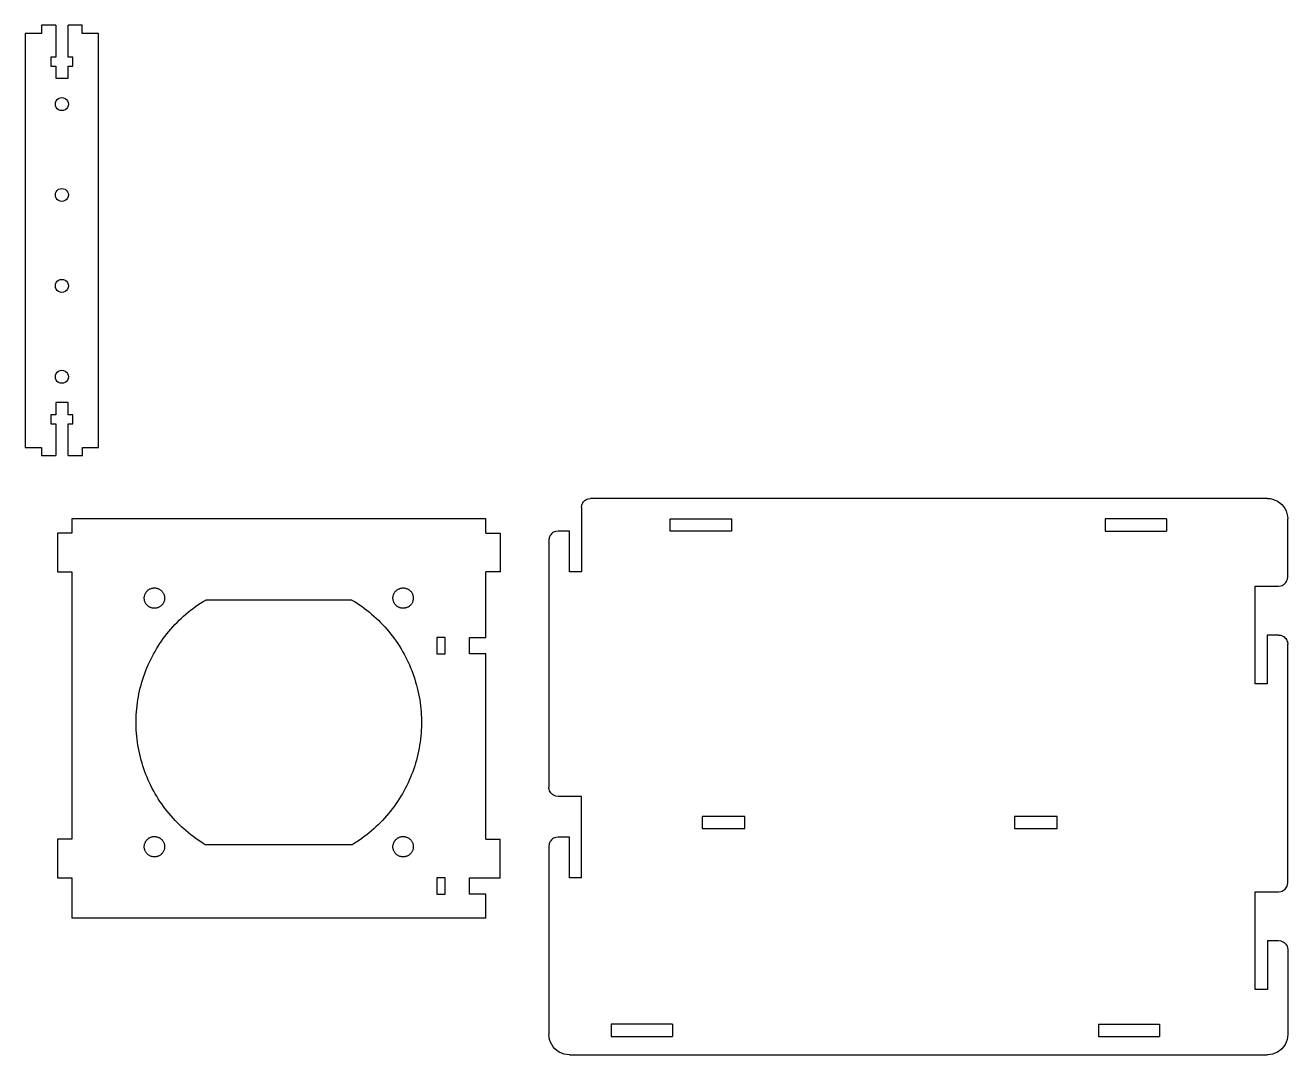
# Model space of a CAD drawing. Extents: x -306 to 306, y -184 to 184.
# Drawn here: x -3.9 to 305.7, y -68.4 to 184.2 of the extents above; entities that cross this region are included whole.
import ezdxf

# ---------------------------------------------------------------- set-up
doc = ezdxf.new("R2010")
doc.units = 0
doc.layers.get('0').update_dxf_attribs({"linetype": 'CONTINUOUS'})

msp = doc.modelspace()

# ---------------------------------------------------------------- linework, layer by layer
for p, q in [((0.06, 184.18), (0.06, 182.18)), ((3.56, 184.18), (0.06, 184.18)), ((3.56, 184.18), (3.56, 176.38)), ((6.56, 176.38), (6.56, 184.18)), ((10.06, 184.18), (6.56, 184.18)), ((10.06, 182.18), (10.06, 184.18)), ((-3.94, 182.18), (-3.94, 80.58)), ((0.06, 182.18), (-3.94, 182.18)), ((14.06, 182.18), (10.06, 182.18)), ((14.06, 80.58), (14.06, 182.18)), ((3.56, 176.38), (2.36, 176.38)), ((2.36, 176.38), (2.36, 174.18)), ((2.36, 174.18), (3.56, 174.18)), ((3.56, 174.18), (3.56, 171.18)), ((7.76, 176.38), (6.56, 176.38)), ((6.56, 171.18), (6.56, 174.18)), ((6.56, 174.18), (7.76, 174.18)), ((7.76, 174.18), (7.76, 176.38)), ((3.56, 171.18), (6.56, 171.18)), ((3.46, 164.83), (3.52, 165.25)), ((3.52, 164.42), (3.46, 164.83)), ((3.52, 165.25), (3.68, 165.63)), ((3.68, 164.03), (3.52, 164.42)), ((3.68, 165.63), (3.93, 165.96)), ((3.93, 165.96), (4.26, 166.22)), ((4.26, 166.22), (4.65, 166.38)), ((4.65, 166.38), (5.06, 166.43)), ((5.06, 166.43), (5.48, 166.38)), ((5.48, 166.38), (5.86, 166.22)), ((5.86, 166.22), (6.2, 165.96)), ((6.2, 165.96), (6.45, 165.63)), ((6.45, 165.63), (6.61, 165.25)), ((6.61, 164.42), (6.45, 164.03)), ((6.61, 165.25), (6.66, 164.83)), ((6.66, 164.83), (6.61, 164.42)), ((3.93, 163.7), (3.68, 164.03)), ((4.26, 163.45), (3.93, 163.7)), ((4.65, 163.29), (4.26, 163.45)), ((5.06, 163.23), (4.65, 163.29)), ((5.48, 163.29), (5.06, 163.23)), ((5.86, 163.45), (5.48, 163.29)), ((6.2, 163.7), (5.86, 163.45)), ((6.45, 164.03), (6.2, 163.7)), ((3.46, 142.53), (3.52, 142.95)), ((3.52, 142.12), (3.46, 142.53)), ((3.52, 142.95), (3.68, 143.33)), ((3.68, 143.33), (3.93, 143.66)), ((3.93, 143.66), (4.26, 143.92)), ((4.26, 143.92), (4.65, 144.08)), ((4.65, 144.08), (5.06, 144.13)), ((5.06, 144.13), (5.48, 144.08)), ((5.48, 144.08), (5.86, 143.92)), ((5.86, 143.92), (6.2, 143.66)), ((6.2, 143.66), (6.45, 143.33)), ((6.45, 143.33), (6.61, 142.95)), ((6.61, 142.95), (6.66, 142.53)), ((6.66, 142.53), (6.61, 142.12)), ((3.68, 141.73), (3.52, 142.12)), ((3.93, 141.4), (3.68, 141.73)), ((4.26, 141.15), (3.93, 141.4)), ((4.65, 140.99), (4.26, 141.15)), ((5.06, 140.93), (4.65, 140.99)), ((5.48, 140.99), (5.06, 140.93)), ((5.86, 141.15), (5.48, 140.99)), ((6.2, 141.4), (5.86, 141.15)), ((6.45, 141.73), (6.2, 141.4)), ((6.61, 142.12), (6.45, 141.73)), ((3.52, 120.65), (3.68, 121.03)), ((3.68, 121.03), (3.93, 121.36)), ((3.93, 121.36), (4.26, 121.62)), ((4.26, 121.62), (4.65, 121.78)), ((4.65, 121.78), (5.06, 121.83)), ((5.06, 121.83), (5.48, 121.78)), ((5.48, 121.78), (5.86, 121.62)), ((5.86, 121.62), (6.2, 121.36)), ((6.2, 121.36), (6.45, 121.03)), ((6.45, 121.03), (6.61, 120.65)), ((3.46, 120.23), (3.52, 120.65)), ((3.52, 119.82), (3.46, 120.23)), ((3.68, 119.43), (3.52, 119.82)), ((3.93, 119.1), (3.68, 119.43)), ((4.26, 118.85), (3.93, 119.1)), ((4.65, 118.69), (4.26, 118.85)), ((5.06, 118.63), (4.65, 118.69)), ((5.48, 118.69), (5.06, 118.63)), ((5.86, 118.85), (5.48, 118.69)), ((6.2, 119.1), (5.86, 118.85)), ((6.45, 119.43), (6.2, 119.1)), ((6.61, 119.82), (6.45, 119.43)), ((6.61, 120.65), (6.66, 120.23)), ((6.66, 120.23), (6.61, 119.82)), ((3.93, 99.06), (4.26, 99.32)), ((4.26, 99.32), (4.65, 99.48)), ((4.65, 99.48), (5.06, 99.53)), ((5.06, 99.53), (5.48, 99.48)), ((5.48, 99.48), (5.86, 99.32)), ((5.86, 99.32), (6.2, 99.06)), ((3.46, 97.93), (3.52, 98.35)), ((3.52, 97.52), (3.46, 97.93)), ((3.52, 98.35), (3.68, 98.73)), ((3.68, 97.13), (3.52, 97.52)), ((3.68, 98.73), (3.93, 99.06)), ((3.93, 96.8), (3.68, 97.13)), ((4.26, 96.55), (3.93, 96.8)), ((4.65, 96.39), (4.26, 96.55)), ((5.06, 96.33), (4.65, 96.39)), ((5.48, 96.39), (5.06, 96.33)), ((5.86, 96.55), (5.48, 96.39)), ((6.2, 96.8), (5.86, 96.55)), ((6.2, 99.06), (6.45, 98.73)), ((6.45, 97.13), (6.2, 96.8)), ((6.45, 98.73), (6.61, 98.35)), ((6.61, 97.52), (6.45, 97.13)), ((6.61, 98.35), (6.66, 97.93)), ((6.66, 97.93), (6.61, 97.52)), ((6.56, 91.58), (3.56, 91.58)), ((3.56, 91.58), (3.56, 88.58)), ((6.56, 88.58), (6.56, 91.58)), ((3.56, 88.58), (2.36, 88.58)), ((2.36, 88.58), (2.36, 86.38)), ((7.76, 88.58), (6.56, 88.58)), ((7.76, 86.38), (7.76, 88.58)), ((2.36, 86.38), (3.56, 86.38)), ((3.56, 86.38), (3.56, 78.58)), ((6.56, 78.58), (6.56, 86.38)), ((6.56, 86.38), (7.76, 86.38)), ((-3.94, 80.58), (0.07, 80.58)), ((0.07, 80.58), (0.07, 78.58)), ((10.07, 80.58), (14.06, 80.58)), ((10.07, 78.58), (10.07, 80.58)), ((0.07, 78.58), (3.56, 78.58)), ((6.56, 78.58), (10.07, 78.58)), ((132.53, 65.86), (132.6, 66.43)), ((132.53, 65.86), (132.53, 50.06)), ((132.6, 66.43), (132.69, 66.7)), ((132.69, 66.7), (132.82, 66.96)), ((132.82, 66.96), (132.98, 67.2)), ((132.98, 67.2), (133.17, 67.42)), ((133.17, 67.42), (133.39, 67.61)), ((133.39, 67.61), (133.63, 67.77)), ((133.63, 67.77), (133.88, 67.89)), ((133.88, 67.89), (134.16, 67.99)), ((134.16, 67.99), (134.73, 68.06)), ((300.73, 68.06), (134.73, 68.06)), ((300.73, 68.06), (301.38, 68.02)), ((301.38, 68.02), (302.02, 67.89)), ((302.02, 67.89), (302.63, 67.68)), ((302.63, 67.68), (303.22, 67.39)), ((303.22, 67.39), (303.76, 67.03)), ((303.76, 67.03), (304.25, 66.6)), ((304.25, 66.6), (304.68, 66.11)), ((304.68, 66.11), (305.04, 65.57)), ((305.04, 65.57), (305.33, 64.99)), ((7.45, 63.06), (7.45, 59.52)), ((109.05, 63.06), (7.45, 63.06)), ((109.05, 59.52), (109.05, 63.06)), ((154.28, 63.06), (169.28, 63.06)), ((154.28, 60.06), (154.28, 63.06)), ((169.28, 63.06), (169.28, 60.06)), ((260.98, 63.06), (260.98, 60.06)), ((275.98, 63.06), (260.98, 63.06)), ((275.98, 63.06), (275.98, 60.06)), ((305.33, 64.99), (305.54, 64.37)), ((305.54, 64.37), (305.66, 63.73)), ((305.66, 63.73), (305.71, 63.08)), ((305.71, 48.81), (305.71, 63.08)), ((3.95, 59.52), (3.95, 50.06)), ((7.45, 59.52), (3.95, 59.52)), ((109.05, 59.52), (112.55, 59.52)), ((112.55, 59.52), (112.55, 50.06)), ((124.81, 58.94), (124.68, 58.67)), ((124.97, 59.18), (124.81, 58.94)), ((125.17, 59.4), (124.97, 59.18)), ((125.39, 59.6), (125.17, 59.4)), ((125.63, 59.76), (125.39, 59.6)), ((125.89, 59.89), (125.63, 59.76)), ((126.17, 59.98), (125.89, 59.89)), ((126.76, 60.06), (126.17, 59.98)), ((129.53, 60.06), (126.76, 60.06)), ((129.53, 50.06), (129.53, 60.06)), ((169.28, 60.06), (154.28, 60.06)), ((260.98, 60.06), (275.98, 60.06)), ((124.58, 58.39), (124.51, 57.81)), ((124.51, 57.81), (124.52, -2.79)), ((124.68, 58.67), (124.58, 58.39)), ((3.95, 50.06), (7.45, 50.06)), ((7.45, 50.06), (7.45, -15.53)), ((109.05, 33.91), (109.05, 50.06)), ((112.55, 50.06), (109.05, 50.06)), ((132.53, 50.06), (129.53, 50.06)), ((297.71, 22.6), (297.71, 46.56)), ((297.71, 46.56), (303.46, 46.56)), ((303.46, 46.56), (304.04, 46.64)), ((304.04, 46.64), (304.32, 46.73)), ((304.32, 46.73), (304.58, 46.86)), ((304.58, 46.86), (304.83, 47.03)), ((304.83, 47.03), (305.05, 47.22)), ((305.05, 47.22), (305.24, 47.44)), ((305.24, 47.44), (305.4, 47.69)), ((305.4, 47.69), (305.53, 47.95)), ((305.53, 47.95), (305.63, 48.23)), ((305.63, 48.23), (305.71, 48.81)), ((25.25, 43.72), (25.27, 43.88)), ((25.25, 43.57), (25.25, 43.72)), ((25.26, 43.41), (25.25, 43.57)), ((25.28, 43.25), (25.26, 43.41)), ((25.27, 43.88), (25.29, 44.04)), ((25.29, 44.04), (25.32, 44.19)), ((25.32, 44.19), (25.36, 44.34)), ((25.36, 44.34), (25.41, 44.49)), ((25.41, 44.49), (25.47, 44.64)), ((25.47, 44.64), (25.54, 44.78)), ((25.54, 44.78), (25.62, 44.91)), ((25.62, 44.91), (25.7, 45.04)), ((25.7, 45.04), (25.8, 45.17)), ((25.8, 45.17), (25.9, 45.29)), ((25.9, 45.29), (26.01, 45.4)), ((26.01, 45.4), (26.12, 45.51)), ((26.12, 45.51), (26.25, 45.61)), ((26.25, 45.61), (26.38, 45.7)), ((26.38, 45.7), (26.51, 45.78)), ((26.51, 45.78), (26.65, 45.85)), ((26.65, 45.85), (26.79, 45.92)), ((26.79, 45.92), (26.94, 45.97)), ((26.94, 45.97), (27.09, 46.02)), ((27.09, 46.02), (27.24, 46.06)), ((27.24, 46.06), (27.4, 46.08)), ((27.4, 46.08), (27.55, 46.1)), ((27.55, 46.1), (27.71, 46.11)), ((27.71, 46.11), (27.87, 46.11)), ((27.87, 46.11), (28.02, 46.1)), ((28.02, 46.1), (28.18, 46.07)), ((28.18, 46.07), (28.33, 46.04)), ((28.33, 46.04), (28.48, 46)), ((28.48, 46), (28.63, 45.95)), ((28.63, 45.95), (28.78, 45.89)), ((28.78, 45.89), (28.92, 45.82)), ((28.92, 45.82), (29.05, 45.74)), ((29.05, 45.74), (29.19, 45.66)), ((29.19, 45.66), (29.31, 45.56)), ((29.31, 45.56), (29.43, 45.46)), ((29.43, 45.46), (29.54, 45.35)), ((29.54, 45.35), (29.65, 45.24)), ((29.65, 45.24), (29.75, 45.11)), ((29.75, 45.11), (29.84, 44.99)), ((29.84, 44.99), (29.92, 44.85)), ((29.92, 44.85), (29.99, 44.71)), ((29.99, 44.71), (30.06, 44.57)), ((30.06, 44.57), (30.12, 44.42)), ((30.12, 44.42), (30.16, 44.27)), ((30.16, 44.27), (30.2, 44.12)), ((30.2, 44.12), (30.23, 43.97)), ((30.23, 43.97), (30.24, 43.81)), ((30.24, 43.81), (30.25, 43.65)), ((30.25, 43.5), (30.24, 43.34)), ((30.25, 43.65), (30.25, 43.5)), ((86.25, 43.61), (86.26, 43.77)), ((86.26, 43.45), (86.25, 43.61)), ((86.26, 43.77), (86.27, 43.92)), ((86.27, 43.3), (86.26, 43.45)), ((86.27, 43.92), (86.3, 44.08)), ((86.3, 44.08), (86.33, 44.23)), ((86.33, 44.23), (86.37, 44.38)), ((86.37, 44.38), (86.43, 44.53)), ((86.43, 44.53), (86.49, 44.67)), ((86.49, 44.67), (86.56, 44.81)), ((86.56, 44.81), (86.64, 44.95)), ((86.64, 44.95), (86.73, 45.08)), ((86.73, 45.08), (86.83, 45.2)), ((86.83, 45.2), (86.93, 45.32)), ((86.93, 45.32), (87.04, 45.43)), ((87.04, 45.43), (87.16, 45.54)), ((87.16, 45.54), (87.28, 45.63)), ((87.28, 45.63), (87.41, 45.72)), ((87.41, 45.72), (87.55, 45.8)), ((87.55, 45.8), (87.69, 45.87)), ((87.69, 45.87), (87.83, 45.93)), ((87.83, 45.93), (87.98, 45.99)), ((87.98, 45.99), (88.13, 46.03)), ((88.13, 46.03), (88.28, 46.07)), ((88.28, 46.07), (88.44, 46.09)), ((88.44, 46.09), (88.59, 46.11)), ((88.59, 46.11), (88.75, 46.11)), ((88.75, 46.11), (88.91, 46.11)), ((88.91, 46.11), (89.06, 46.09)), ((89.06, 46.09), (89.22, 46.07)), ((89.22, 46.07), (89.37, 46.03)), ((89.37, 46.03), (89.52, 45.99)), ((89.52, 45.99), (89.67, 45.93)), ((89.67, 45.93), (89.82, 45.87)), ((89.82, 45.87), (89.96, 45.8)), ((89.96, 45.8), (90.09, 45.72)), ((90.09, 45.72), (90.22, 45.63)), ((90.22, 45.63), (90.35, 45.54)), ((90.35, 45.54), (90.46, 45.43)), ((90.46, 45.43), (90.57, 45.32)), ((90.57, 45.32), (90.68, 45.2)), ((90.68, 45.2), (90.77, 45.08)), ((90.77, 45.08), (90.86, 44.95)), ((90.86, 44.95), (90.94, 44.81)), ((90.94, 44.81), (91.01, 44.67)), ((91.01, 44.67), (91.08, 44.53)), ((91.08, 44.53), (91.13, 44.38)), ((91.13, 44.38), (91.17, 44.23)), ((91.17, 44.23), (91.21, 44.08)), ((91.21, 44.08), (91.23, 43.92)), ((91.23, 43.92), (91.25, 43.77)), ((91.25, 43.45), (91.23, 43.3)), ((91.25, 43.77), (91.25, 43.61)), ((91.25, 43.61), (91.25, 43.45)), ((25.3, 43.1), (25.28, 43.25)), ((25.34, 42.95), (25.3, 43.1)), ((25.39, 42.8), (25.34, 42.95)), ((25.44, 42.65), (25.39, 42.8)), ((25.51, 42.51), (25.44, 42.65)), ((25.58, 42.37), (25.51, 42.51)), ((25.66, 42.23), (25.58, 42.37)), ((25.75, 42.11), (25.66, 42.23)), ((25.85, 41.98), (25.75, 42.11)), ((25.96, 41.87), (25.85, 41.98)), ((26.07, 41.76), (25.96, 41.87)), ((26.19, 41.66), (26.07, 41.76)), ((26.32, 41.56), (26.19, 41.66)), ((26.45, 41.48), (26.32, 41.56)), ((26.59, 41.4), (26.45, 41.48)), ((26.73, 41.33), (26.59, 41.4)), ((26.87, 41.27), (26.73, 41.33)), ((27.02, 41.22), (26.87, 41.27)), ((27.17, 41.18), (27.02, 41.22)), ((27.33, 41.15), (27.17, 41.18)), ((27.48, 41.12), (27.33, 41.15)), ((27.64, 41.11), (27.48, 41.12)), ((27.79, 41.11), (27.64, 41.11)), ((27.95, 41.12), (27.79, 41.11)), ((28.11, 41.14), (27.95, 41.12)), ((28.26, 41.16), (28.11, 41.14)), ((28.42, 41.2), (28.26, 41.16)), ((28.57, 41.25), (28.42, 41.2)), ((28.71, 41.3), (28.57, 41.25)), ((28.86, 41.37), (28.71, 41.3)), ((28.99, 41.44), (28.86, 41.37)), ((29.13, 41.52), (28.99, 41.44)), ((29.26, 41.61), (29.13, 41.52)), ((29.38, 41.71), (29.26, 41.61)), ((29.49, 41.82), (29.38, 41.71)), ((29.6, 41.93), (29.49, 41.82)), ((29.71, 42.05), (29.6, 41.93)), ((29.8, 42.18), (29.71, 42.05)), ((29.89, 42.31), (29.8, 42.18)), ((29.96, 42.44), (29.89, 42.31)), ((30.03, 42.59), (29.96, 42.44)), ((30.09, 42.73), (30.03, 42.59)), ((30.14, 42.88), (30.09, 42.73)), ((30.18, 43.03), (30.14, 42.88)), ((30.22, 43.18), (30.18, 43.03)), ((30.24, 43.34), (30.22, 43.18)), ((36.05, 40.16), (36.63, 40.63)), ((36.63, 40.63), (37.22, 41.09)), ((37.22, 41.09), (37.82, 41.53)), ((37.82, 41.53), (38.43, 41.96)), ((38.43, 41.96), (39.05, 42.37)), ((39.05, 42.37), (39.68, 42.78)), ((39.68, 42.78), (40.35, 43.11)), ((76.16, 43.11), (40.35, 43.11)), ((76.16, 43.11), (76.83, 42.78)), ((76.83, 42.78), (77.45, 42.37)), ((77.45, 42.37), (78.07, 41.96)), ((78.07, 41.96), (78.68, 41.53)), ((78.68, 41.53), (79.28, 41.09)), ((79.28, 41.09), (79.88, 40.63)), ((79.88, 40.63), (80.46, 40.16)), ((86.3, 43.14), (86.27, 43.3)), ((86.33, 42.99), (86.3, 43.14)), ((86.37, 42.84), (86.33, 42.99)), ((86.43, 42.69), (86.37, 42.84)), ((86.49, 42.55), (86.43, 42.69)), ((86.56, 42.41), (86.49, 42.55)), ((86.64, 42.27), (86.56, 42.41)), ((86.73, 42.14), (86.64, 42.27)), ((86.83, 42.02), (86.73, 42.14)), ((86.93, 41.9), (86.83, 42.02)), ((87.04, 41.79), (86.93, 41.9)), ((87.16, 41.68), (87.04, 41.79)), ((87.28, 41.59), (87.16, 41.68)), ((87.41, 41.5), (87.28, 41.59)), ((87.55, 41.42), (87.41, 41.5)), ((87.69, 41.35), (87.55, 41.42)), ((87.83, 41.29), (87.69, 41.35)), ((87.98, 41.23), (87.83, 41.29)), ((88.13, 41.19), (87.98, 41.23)), ((88.28, 41.15), (88.13, 41.19)), ((88.44, 41.13), (88.28, 41.15)), ((88.59, 41.12), (88.44, 41.13)), ((88.75, 41.11), (88.59, 41.12)), ((88.91, 41.12), (88.75, 41.11)), ((89.06, 41.13), (88.91, 41.12)), ((89.22, 41.15), (89.06, 41.13)), ((89.37, 41.19), (89.22, 41.15)), ((89.52, 41.23), (89.37, 41.19)), ((89.67, 41.29), (89.52, 41.23)), ((89.82, 41.35), (89.67, 41.29)), ((89.96, 41.42), (89.82, 41.35)), ((90.09, 41.5), (89.96, 41.42)), ((90.22, 41.59), (90.09, 41.5)), ((90.35, 41.68), (90.22, 41.59)), ((90.46, 41.79), (90.35, 41.68)), ((90.57, 41.9), (90.46, 41.79)), ((90.68, 42.02), (90.57, 41.9)), ((90.77, 42.14), (90.68, 42.02)), ((90.86, 42.27), (90.77, 42.14)), ((90.94, 42.41), (90.86, 42.27)), ((91.01, 42.55), (90.94, 42.41)), ((91.08, 42.69), (91.01, 42.55)), ((91.13, 42.84), (91.08, 42.69)), ((91.17, 42.99), (91.13, 42.84)), ((91.21, 43.14), (91.17, 42.99)), ((91.23, 43.3), (91.21, 43.14)), ((32.78, 37.11), (33.29, 37.65)), ((33.29, 37.65), (33.82, 38.18)), ((33.82, 38.18), (34.36, 38.69)), ((34.36, 38.69), (34.91, 39.19)), ((34.91, 39.19), (35.47, 39.69)), ((35.47, 39.69), (36.05, 40.16)), ((80.46, 40.16), (81.03, 39.69)), ((81.03, 39.69), (81.59, 39.19)), ((81.59, 39.19), (82.14, 38.69)), ((82.14, 38.69), (82.68, 38.18)), ((82.68, 38.18), (83.21, 37.65)), ((83.21, 37.65), (83.73, 37.11)), ((29.92, 33.67), (30.37, 34.27)), ((30.37, 34.27), (30.83, 34.86)), ((30.83, 34.86), (31.3, 35.44)), ((31.3, 35.44), (31.78, 36)), ((31.78, 36), (32.27, 36.56)), ((32.27, 36.56), (32.78, 37.11)), ((83.73, 37.11), (84.23, 36.56)), ((84.23, 36.56), (84.73, 36)), ((84.73, 36), (85.21, 35.44)), ((85.21, 35.44), (85.68, 34.86)), ((85.68, 34.86), (86.13, 34.27)), ((86.13, 34.27), (86.58, 33.67)), ((303.46, 34.56), (300.71, 34.56)), ((300.71, 34.56), (300.71, 22.6)), ((303.46, 34.56), (304.04, 34.48)), ((304.04, 34.48), (304.32, 34.39)), ((304.32, 34.39), (304.58, 34.26)), ((304.58, 34.26), (304.83, 34.1)), ((304.83, 34.1), (305.05, 33.9)), ((27.9, 30.54), (28.28, 31.18)), ((28.28, 31.18), (28.67, 31.82)), ((28.67, 31.82), (29.07, 32.44)), ((29.07, 32.44), (29.49, 33.06)), ((29.49, 33.06), (29.92, 33.67)), ((86.58, 33.67), (87.01, 33.06)), ((87.01, 33.06), (87.43, 32.44)), ((87.43, 32.44), (87.83, 31.82)), ((87.83, 31.82), (88.23, 31.18)), ((88.23, 31.18), (88.6, 30.54)), ((99.05, 33.91), (97.05, 33.91)), ((97.05, 33.91), (97.05, 29.91)), ((99.05, 29.91), (99.05, 33.91)), ((105.05, 33.91), (109.05, 33.91)), ((105.05, 29.91), (105.05, 33.91)), ((305.05, 33.9), (305.24, 33.68)), ((305.24, 33.68), (305.41, 33.44)), ((305.41, 33.44), (305.54, 33.17)), ((305.54, 33.17), (305.63, 32.89)), ((305.63, 32.89), (305.71, 32.31)), ((305.73, -26.19), (305.71, 32.31)), ((26.22, 27.21), (26.53, 27.89)), ((26.53, 27.89), (26.85, 28.56)), ((26.85, 28.56), (27.18, 29.23)), ((27.18, 29.23), (27.53, 29.89)), ((27.53, 29.89), (27.9, 30.54)), ((88.6, 30.54), (88.97, 29.89)), ((88.97, 29.89), (89.32, 29.23)), ((89.32, 29.23), (89.66, 28.56)), ((89.66, 28.56), (89.98, 27.89)), ((89.98, 27.89), (90.29, 27.21)), ((97.05, 29.91), (99.05, 29.91)), ((109.05, 29.91), (105.05, 29.91)), ((109.05, -15.53), (109.05, 29.91)), ((25.13, 24.43), (25.38, 25.14)), ((25.38, 25.14), (25.65, 25.83)), ((25.65, 25.83), (25.92, 26.52)), ((25.92, 26.52), (26.22, 27.21)), ((90.29, 27.21), (90.58, 26.52)), ((90.58, 26.52), (90.86, 25.83)), ((90.86, 25.83), (91.12, 25.14)), ((91.12, 25.14), (91.37, 24.43)), ((24.29, 21.57), (24.48, 22.29)), ((24.48, 22.29), (24.68, 23.01)), ((24.68, 23.01), (24.9, 23.72)), ((24.9, 23.72), (25.13, 24.43)), ((91.37, 24.43), (91.6, 23.72)), ((91.6, 23.72), (91.82, 23.01)), ((91.82, 23.01), (92.03, 22.29)), ((92.03, 22.29), (92.21, 21.57)), ((300.71, 22.6), (297.71, 22.6)), ((23.58, 17.91), (23.69, 18.65)), ((23.69, 18.65), (23.82, 19.38)), ((23.82, 19.38), (23.96, 20.12)), ((23.96, 20.12), (24.12, 20.85)), ((24.12, 20.85), (24.29, 21.57)), ((92.21, 21.57), (92.39, 20.85)), ((92.39, 20.85), (92.54, 20.12)), ((92.54, 20.12), (92.68, 19.38)), ((92.68, 19.38), (92.81, 18.65)), ((92.81, 18.65), (92.92, 17.91)), ((23.3, 14.94), (23.35, 15.69)), ((23.35, 15.69), (23.41, 16.43)), ((23.41, 16.43), (23.49, 17.17)), ((23.49, 17.17), (23.58, 17.91)), ((92.92, 17.91), (93.02, 17.17)), ((93.02, 17.17), (93.09, 16.43)), ((93.09, 16.43), (93.16, 15.69)), ((93.16, 15.69), (93.2, 14.94)), ((23.25, 13.45), (23.27, 14.2)), ((23.25, 12.7), (23.25, 13.45)), ((23.27, 11.96), (23.25, 12.7)), ((23.27, 14.2), (23.3, 14.94)), ((93.2, 14.94), (93.23, 14.2)), ((93.23, 14.2), (93.25, 13.45)), ((93.25, 12.7), (93.23, 11.96)), ((93.25, 13.45), (93.25, 12.7)), ((23.3, 11.21), (23.27, 11.96)), ((23.35, 10.47), (23.3, 11.21)), ((23.42, 9.73), (23.35, 10.47)), ((23.5, 8.98), (23.42, 9.73)), ((93.09, 9.73), (93.01, 8.98)), ((93.15, 10.47), (93.09, 9.73)), ((93.2, 11.21), (93.15, 10.47)), ((93.23, 11.96), (93.2, 11.21)), ((23.59, 8.24), (23.5, 8.98)), ((23.7, 7.51), (23.59, 8.24)), ((23.83, 6.77), (23.7, 7.51)), ((23.97, 6.04), (23.83, 6.77)), ((92.67, 6.77), (92.53, 6.04)), ((92.8, 7.51), (92.67, 6.77)), ((92.91, 8.24), (92.8, 7.51)), ((93.01, 8.98), (92.91, 8.24)), ((24.13, 5.31), (23.97, 6.04)), ((24.31, 4.59), (24.13, 5.31)), ((24.49, 3.86), (24.31, 4.59)), ((24.7, 3.15), (24.49, 3.86)), ((24.92, 2.43), (24.7, 3.15)), ((91.8, 3.15), (91.58, 2.43)), ((92.01, 3.86), (91.8, 3.15)), ((92.2, 4.59), (92.01, 3.86)), ((92.37, 5.31), (92.2, 4.59)), ((92.53, 6.04), (92.37, 5.31)), ((25.15, 1.73), (24.92, 2.43)), ((25.4, 1.02), (25.15, 1.73)), ((25.67, 0.33), (25.4, 1.02)), ((25.95, -0.36), (25.67, 0.33)), ((90.83, 0.33), (90.55, -0.36)), ((91.1, 1.02), (90.83, 0.33)), ((91.35, 1.73), (91.1, 1.02)), ((91.58, 2.43), (91.35, 1.73)), ((26.24, -1.05), (25.95, -0.36)), ((26.55, -1.73), (26.24, -1.05)), ((26.88, -2.4), (26.55, -1.73)), ((27.21, -3.07), (26.88, -2.4)), ((27.57, -3.72), (27.21, -3.07)), ((89.29, -3.07), (88.94, -3.72)), ((89.63, -2.4), (89.29, -3.07)), ((89.95, -1.73), (89.63, -2.4)), ((90.26, -1.05), (89.95, -1.73)), ((90.55, -0.36), (90.26, -1.05)), ((124.59, -3.37), (124.52, -2.79)), ((27.94, -4.39), (27.57, -3.72)), ((28.31, -5.02), (27.94, -4.39)), ((28.7, -5.65), (28.31, -5.02)), ((29.11, -6.28), (28.7, -5.65)), ((87.8, -5.65), (87.39, -6.28)), ((88.19, -5.02), (87.8, -5.65)), ((88.56, -4.39), (88.19, -5.02)), ((88.94, -3.72), (88.56, -4.39)), ((124.69, -3.65), (124.59, -3.37)), ((124.82, -3.91), (124.69, -3.65)), ((124.98, -4.15), (124.82, -3.91)), ((125.17, -4.37), (124.98, -4.15)), ((125.39, -4.56), (125.17, -4.37)), ((125.64, -4.73), (125.39, -4.56)), ((125.9, -4.86), (125.64, -4.73)), ((126.17, -4.95), (125.9, -4.86)), ((126.75, -5.03), (126.17, -4.95)), ((132.53, -5.03), (126.75, -5.03)), ((132.53, -25.03), (132.53, -5.03)), ((29.53, -6.89), (29.11, -6.28)), ((29.96, -7.5), (29.53, -6.89)), ((30.41, -8.1), (29.96, -7.5)), ((30.87, -8.69), (30.41, -8.1)), ((31.34, -9.26), (30.87, -8.69)), ((31.82, -9.83), (31.34, -9.26)), ((85.17, -9.26), (84.68, -9.83)), ((85.64, -8.69), (85.17, -9.26)), ((86.09, -8.1), (85.64, -8.69)), ((86.54, -7.5), (86.09, -8.1)), ((86.97, -6.89), (86.54, -7.5)), ((87.39, -6.28), (86.97, -6.89)), ((32.32, -10.39), (31.82, -9.83)), ((32.82, -10.94), (32.32, -10.39)), ((33.34, -11.48), (32.82, -10.94)), ((33.87, -12), (33.34, -11.48)), ((34.41, -12.51), (33.87, -12)), ((82.63, -12), (82.09, -12.51)), ((83.16, -11.48), (82.63, -12)), ((83.68, -10.94), (83.16, -11.48)), ((84.19, -10.39), (83.68, -10.94)), ((84.68, -9.83), (84.19, -10.39)), ((172.58, -9.94), (162.08, -9.94)), ((162.08, -9.94), (162.08, -12.94)), ((172.58, -12.94), (172.58, -9.94)), ((249.18, -9.94), (238.68, -9.94)), ((238.68, -9.94), (238.68, -12.94)), ((249.18, -12.94), (249.18, -9.94)), ((26.09, -15.53), (26.21, -15.42)), ((26.21, -15.42), (26.33, -15.33)), ((26.33, -15.33), (26.46, -15.25)), ((26.46, -15.25), (26.6, -15.17)), ((26.6, -15.17), (26.74, -15.1)), ((26.74, -15.1), (26.89, -15.04)), ((26.89, -15.04), (27.04, -14.99)), ((27.04, -14.99), (27.19, -14.95)), ((27.19, -14.95), (27.34, -14.92)), ((27.34, -14.92), (27.5, -14.9)), ((27.5, -14.9), (27.66, -14.89)), ((27.66, -14.89), (27.81, -14.89)), ((27.81, -14.89), (27.97, -14.9)), ((27.97, -14.9), (28.13, -14.92)), ((28.13, -14.92), (28.28, -14.95)), ((28.28, -14.95), (28.43, -14.98)), ((28.43, -14.98), (28.58, -15.03)), ((28.58, -15.03), (28.73, -15.09)), ((28.73, -15.09), (28.87, -15.15)), ((28.87, -15.15), (29, -15.22)), ((29, -15.22), (29.14, -15.31)), ((29.14, -15.31), (29.27, -15.4)), ((29.27, -15.4), (29.39, -15.5)), ((34.96, -13.02), (34.41, -12.51)), ((35.52, -13.51), (34.96, -13.02)), ((36.1, -13.99), (35.52, -13.51)), ((36.68, -14.45), (36.1, -13.99)), ((37.27, -14.9), (36.68, -14.45)), ((37.87, -15.35), (37.27, -14.9)), ((38.48, -15.77), (37.87, -15.35)), ((78.63, -15.35), (78.02, -15.77)), ((79.23, -14.9), (78.63, -15.35)), ((79.82, -14.45), (79.23, -14.9)), ((80.41, -13.99), (79.82, -14.45)), ((80.98, -13.51), (80.41, -13.99)), ((81.54, -13.02), (80.98, -13.51)), ((82.09, -12.51), (81.54, -13.02)), ((87.09, -15.53), (87.21, -15.42)), ((87.21, -15.42), (87.33, -15.33)), ((87.33, -15.33), (87.46, -15.25)), ((87.46, -15.25), (87.6, -15.17)), ((87.6, -15.17), (87.74, -15.1)), ((87.74, -15.1), (87.89, -15.04)), ((87.89, -15.04), (88.04, -14.99)), ((88.04, -14.99), (88.19, -14.95)), ((88.19, -14.95), (88.34, -14.92)), ((88.34, -14.92), (88.5, -14.9)), ((88.5, -14.9), (88.66, -14.89)), ((88.66, -14.89), (88.81, -14.89)), ((88.81, -14.89), (88.97, -14.9)), ((88.97, -14.9), (89.13, -14.92)), ((89.13, -14.92), (89.28, -14.95)), ((89.28, -14.95), (89.43, -14.98)), ((89.43, -14.98), (89.58, -15.03)), ((89.58, -15.03), (89.73, -15.09)), ((89.73, -15.09), (89.87, -15.15)), ((89.87, -15.15), (90, -15.22)), ((90, -15.22), (90.14, -15.31)), ((90.14, -15.31), (90.27, -15.4)), ((90.27, -15.4), (90.39, -15.5)), ((125.64, -15.33), (125.4, -15.49)), ((125.91, -15.2), (125.64, -15.33)), ((126.19, -15.1), (125.91, -15.2)), ((126.77, -15.03), (126.19, -15.1)), ((129.53, -15.03), (126.77, -15.03)), ((129.53, -25.03), (129.53, -15.03)), ((162.08, -12.94), (172.58, -12.94)), ((238.68, -12.94), (249.18, -12.94)), ((3.95, -15.53), (3.95, -25.03)), ((7.45, -15.53), (3.95, -15.53)), ((25.25, -17.33), (25.26, -17.17)), ((25.25, -17.49), (25.25, -17.33)), ((25.26, -17.64), (25.25, -17.49)), ((25.26, -17.17), (25.28, -17.02)), ((25.29, -17.8), (25.26, -17.64)), ((25.28, -17.02), (25.31, -16.86)), ((25.32, -17.95), (25.29, -17.8)), ((25.31, -16.86), (25.35, -16.71)), ((25.36, -18.1), (25.32, -17.95)), ((25.35, -16.71), (25.39, -16.56)), ((25.41, -18.25), (25.36, -18.1)), ((25.39, -16.56), (25.45, -16.41)), ((25.48, -18.39), (25.41, -18.25)), ((25.45, -16.41), (25.52, -16.27)), ((25.53, -18.54), (25.48, -18.39)), ((25.52, -16.27), (25.59, -16.14)), ((25.61, -18.68), (25.53, -18.54)), ((25.59, -16.14), (25.67, -16)), ((25.67, -16), (25.77, -15.87)), ((25.77, -15.87), (25.87, -15.75)), ((25.87, -15.75), (25.98, -15.62)), ((25.98, -15.62), (26.09, -15.53)), ((29.39, -15.5), (29.52, -15.62)), ((29.52, -15.62), (29.62, -15.72)), ((29.62, -15.72), (29.72, -15.84)), ((29.72, -15.84), (29.81, -15.97)), ((29.81, -15.97), (29.89, -16.1)), ((29.89, -16.1), (29.97, -16.24)), ((29.99, -18.51), (29.92, -18.64)), ((29.97, -16.24), (30.04, -16.38)), ((30.05, -18.37), (29.99, -18.51)), ((30.04, -16.38), (30.1, -16.53)), ((30.11, -18.22), (30.05, -18.37)), ((30.1, -16.53), (30.15, -16.68)), ((30.16, -18.07), (30.11, -18.22)), ((30.15, -16.68), (30.19, -16.83)), ((30.19, -17.92), (30.16, -18.07)), ((30.19, -16.83), (30.22, -16.98)), ((30.22, -17.76), (30.19, -17.92)), ((30.22, -16.98), (30.24, -17.14)), ((30.24, -17.61), (30.22, -17.76)), ((30.24, -17.14), (30.25, -17.29)), ((30.25, -17.45), (30.24, -17.61)), ((30.25, -17.29), (30.25, -17.45)), ((39.1, -16.19), (38.48, -15.77)), ((39.73, -16.59), (39.1, -16.19)), ((40.23, -16.89), (39.73, -16.59)), ((76.28, -16.89), (40.23, -16.89)), ((76.77, -16.59), (76.28, -16.89)), ((77.4, -16.19), (76.77, -16.59)), ((78.02, -15.77), (77.4, -16.19)), ((86.25, -17.33), (86.26, -17.17)), ((86.25, -17.49), (86.25, -17.33)), ((86.26, -17.64), (86.25, -17.49)), ((86.26, -17.17), (86.28, -17.02)), ((86.29, -17.8), (86.26, -17.64)), ((86.28, -17.02), (86.31, -16.86)), ((86.32, -17.95), (86.29, -17.8)), ((86.31, -16.86), (86.35, -16.71)), ((86.36, -18.1), (86.32, -17.95)), ((86.35, -16.71), (86.39, -16.56)), ((86.41, -18.25), (86.36, -18.1)), ((86.39, -16.56), (86.45, -16.41)), ((86.48, -18.39), (86.41, -18.25)), ((86.45, -16.41), (86.52, -16.27)), ((86.53, -18.54), (86.48, -18.39)), ((86.52, -16.27), (86.59, -16.14)), ((86.61, -18.68), (86.53, -18.54)), ((86.59, -16.14), (86.67, -16)), ((86.67, -16), (86.77, -15.87)), ((86.77, -15.87), (86.87, -15.75)), ((86.87, -15.75), (86.98, -15.62)), ((86.98, -15.62), (87.09, -15.53)), ((90.39, -15.5), (90.52, -15.62)), ((90.52, -15.62), (90.62, -15.72)), ((90.62, -15.72), (90.72, -15.84)), ((90.72, -15.84), (90.81, -15.97)), ((90.81, -15.97), (90.89, -16.1)), ((90.89, -16.1), (90.97, -16.24)), ((90.99, -18.51), (90.92, -18.64)), ((90.97, -16.24), (91.04, -16.38)), ((91.05, -18.37), (90.99, -18.51)), ((91.04, -16.38), (91.1, -16.53)), ((91.11, -18.22), (91.05, -18.37)), ((91.1, -16.53), (91.15, -16.68)), ((91.16, -18.07), (91.11, -18.22)), ((91.15, -16.68), (91.19, -16.83)), ((91.19, -17.92), (91.16, -18.07)), ((91.19, -16.83), (91.22, -16.98)), ((91.22, -17.76), (91.19, -17.92)), ((91.22, -16.98), (91.24, -17.14)), ((91.24, -17.61), (91.22, -17.76)), ((91.24, -17.14), (91.25, -17.29)), ((91.25, -17.45), (91.24, -17.61)), ((91.25, -17.29), (91.25, -17.45)), ((109.05, -15.53), (112.55, -15.53)), ((112.55, -25.03), (112.55, -15.53)), ((124.6, -16.69), (124.52, -17.28)), ((124.52, -17.28), (124.52, -63.44)), ((124.69, -16.42), (124.6, -16.69)), ((124.82, -16.15), (124.69, -16.42)), ((124.98, -15.91), (124.82, -16.15)), ((125.18, -15.69), (124.98, -15.91)), ((125.4, -15.49), (125.18, -15.69)), ((25.69, -18.81), (25.61, -18.68)), ((25.79, -18.94), (25.69, -18.81)), ((25.89, -19.06), (25.79, -18.94)), ((25.98, -19.16), (25.89, -19.06)), ((26.11, -19.28), (25.98, -19.16)), ((26.23, -19.38), (26.11, -19.28)), ((26.36, -19.47), (26.23, -19.38)), ((26.5, -19.55), (26.36, -19.47)), ((26.63, -19.62), (26.5, -19.55)), ((26.77, -19.69), (26.63, -19.62)), ((26.92, -19.75), (26.77, -19.69)), ((27.07, -19.8), (26.92, -19.75)), ((27.22, -19.83), (27.07, -19.8)), ((27.38, -19.86), (27.22, -19.83)), ((27.53, -19.88), (27.38, -19.86)), ((27.69, -19.89), (27.53, -19.88)), ((27.85, -19.89), (27.69, -19.89)), ((28, -19.88), (27.85, -19.89)), ((28.16, -19.86), (28, -19.88)), ((28.31, -19.83), (28.16, -19.86)), ((28.47, -19.79), (28.31, -19.83)), ((28.61, -19.74), (28.47, -19.79)), ((28.76, -19.68), (28.61, -19.74)), ((28.9, -19.61), (28.76, -19.68)), ((29.04, -19.53), (28.9, -19.61)), ((29.17, -19.45), (29.04, -19.53)), ((29.3, -19.35), (29.17, -19.45)), ((29.42, -19.25), (29.3, -19.35)), ((29.52, -19.16), (29.42, -19.25)), ((29.64, -19.03), (29.52, -19.16)), ((29.74, -18.91), (29.64, -19.03)), ((29.83, -18.78), (29.74, -18.91)), ((29.92, -18.64), (29.83, -18.78)), ((86.69, -18.81), (86.61, -18.68)), ((86.79, -18.94), (86.69, -18.81)), ((86.89, -19.06), (86.79, -18.94)), ((86.98, -19.16), (86.89, -19.06)), ((87.11, -19.28), (86.98, -19.16)), ((87.23, -19.38), (87.11, -19.28)), ((87.36, -19.47), (87.23, -19.38)), ((87.5, -19.55), (87.36, -19.47)), ((87.63, -19.62), (87.5, -19.55)), ((87.77, -19.69), (87.63, -19.62)), ((87.92, -19.75), (87.77, -19.69)), ((88.07, -19.8), (87.92, -19.75)), ((88.22, -19.83), (88.07, -19.8)), ((88.38, -19.86), (88.22, -19.83)), ((88.53, -19.88), (88.38, -19.86)), ((88.69, -19.89), (88.53, -19.88)), ((88.85, -19.89), (88.69, -19.89)), ((89, -19.88), (88.85, -19.89)), ((89.16, -19.86), (89, -19.88)), ((89.31, -19.83), (89.16, -19.86)), ((89.47, -19.79), (89.31, -19.83)), ((89.61, -19.74), (89.47, -19.79)), ((89.76, -19.68), (89.61, -19.74)), ((89.9, -19.61), (89.76, -19.68)), ((90.04, -19.53), (89.9, -19.61)), ((90.17, -19.45), (90.04, -19.53)), ((90.3, -19.35), (90.17, -19.45)), ((90.42, -19.25), (90.3, -19.35)), ((90.52, -19.16), (90.42, -19.25)), ((90.64, -19.03), (90.52, -19.16)), ((90.74, -18.91), (90.64, -19.03)), ((90.83, -18.78), (90.74, -18.91)), ((90.92, -18.64), (90.83, -18.78)), ((3.95, -25.03), (7.45, -25.03)), ((7.45, -25.03), (7.45, -34.94)), ((99.05, -25.03), (97.05, -25.03)), ((97.05, -25.03), (97.05, -29.03)), ((99.05, -29.03), (99.05, -25.03)), ((105.05, -29.03), (105.05, -25.03)), ((105.05, -25.03), (112.55, -25.03)), ((132.53, -25.03), (129.53, -25.03)), ((304.84, -27.97), (305.07, -27.78)), ((305.07, -27.78), (305.26, -27.56)), ((305.26, -27.56), (305.42, -27.31)), ((305.42, -27.31), (305.55, -27.05)), ((305.55, -27.05), (305.65, -26.77)), ((305.65, -26.77), (305.73, -26.19)), ((97.05, -29.03), (99.05, -29.03)), ((109.05, -29.03), (105.05, -29.03)), ((109.05, -34.94), (109.05, -29.03)), ((297.73, -52.44), (297.73, -28.44)), ((297.73, -28.44), (303.48, -28.44)), ((303.48, -28.44), (304.06, -28.36)), ((304.06, -28.36), (304.34, -28.27)), ((304.34, -28.27), (304.6, -28.14)), ((304.6, -28.14), (304.84, -27.97)), ((109.05, -34.94), (7.45, -34.94)), ((300.73, -40.44), (303.48, -40.44)), ((300.73, -40.44), (300.73, -52.44)), ((303.48, -40.44), (304.06, -40.52)), ((304.06, -40.52), (304.34, -40.61)), ((304.34, -40.61), (304.6, -40.74)), ((304.6, -40.74), (304.85, -40.9)), ((304.85, -40.9), (305.07, -41.1)), ((305.07, -41.1), (305.26, -41.32)), ((305.26, -41.32), (305.43, -41.56)), ((305.43, -41.56), (305.56, -41.83)), ((305.56, -41.83), (305.65, -42.11)), ((305.65, -42.11), (305.73, -42.69)), ((305.73, -42.69), (305.73, -63.44)), ((300.73, -52.44), (297.73, -52.44)), ((139.78, -60.94), (139.78, -63.94)), ((154.78, -60.94), (139.78, -60.94)), ((154.78, -60.94), (154.78, -63.94)), ((259.28, -60.94), (259.28, -63.94)), ((259.28, -60.94), (274.28, -60.94)), ((274.28, -60.94), (274.28, -63.94)), ((124.57, -64.09), (124.52, -63.44)), ((124.69, -64.73), (124.57, -64.09)), ((124.9, -65.35), (124.69, -64.73)), ((139.78, -63.94), (154.78, -63.94)), ((259.28, -63.94), (274.28, -63.94)), ((305.56, -64.73), (305.35, -65.35)), ((305.69, -64.09), (305.56, -64.73)), ((305.73, -63.44), (305.69, -64.09)), ((125.19, -65.94), (124.9, -65.35)), ((125.56, -66.48), (125.19, -65.94)), ((125.99, -66.97), (125.56, -66.48)), ((126.48, -67.41), (125.99, -66.97)), ((127.02, -67.77), (126.48, -67.41)), ((127.61, -68.06), (127.02, -67.77)), ((128.23, -68.27), (127.61, -68.06)), ((302.64, -68.06), (302.02, -68.27)), ((303.23, -67.77), (302.64, -68.06)), ((303.77, -67.41), (303.23, -67.77)), ((304.26, -66.97), (303.77, -67.41)), ((304.69, -66.48), (304.26, -66.97)), ((305.06, -65.94), (304.69, -66.48)), ((305.35, -65.35), (305.06, -65.94)), ((128.87, -68.4), (128.23, -68.27)), ((129.52, -68.44), (128.87, -68.4)), ((129.52, -68.44), (300.73, -68.44)), ((301.38, -68.4), (300.73, -68.44)), ((302.02, -68.27), (301.38, -68.4))]:
    msp.add_line(p, q)

doc.saveas('drawing.dxf')
